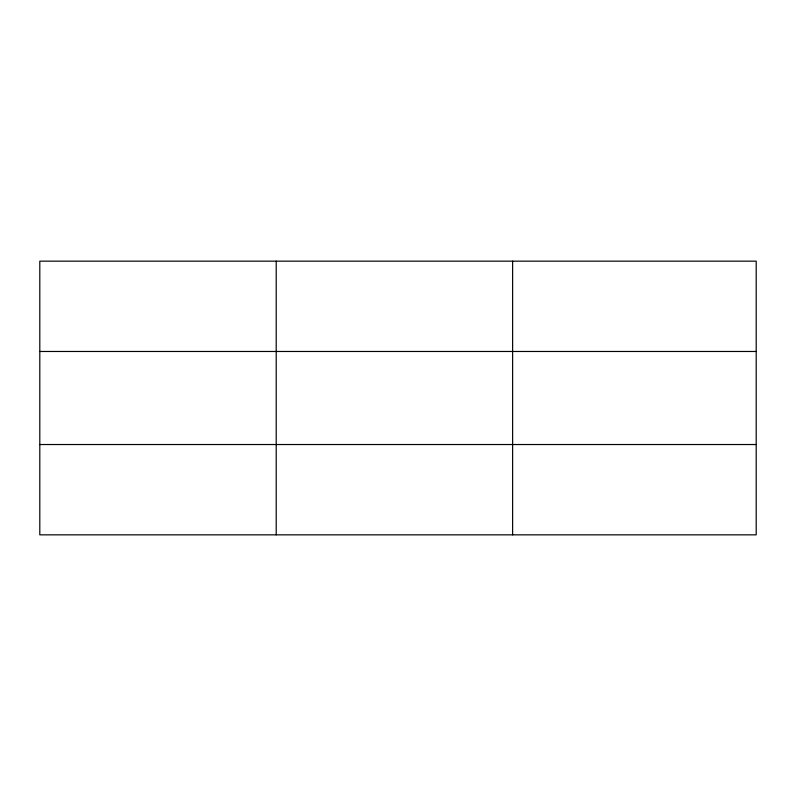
<?xml version="1.0" encoding="UTF-8"?>
<svg xmlns="http://www.w3.org/2000/svg" width="796" height="796" viewBox="0 0 796 796"><rect width="100%" height="100%" fill="white"/><g stroke="black" fill="none" stroke-linecap="round" stroke-linejoin="round"><path stroke-width="1.19" d="M276.212 534.842L276.212 261.158M756.2 351.474L756.2 261.158L39.8 261.158L39.8 534.842L756.2 534.842L756.2 351.474L39.8 351.474M39.8 444.526L756.2 444.526M512.624 261.158L512.624 534.842"/></g></svg>
